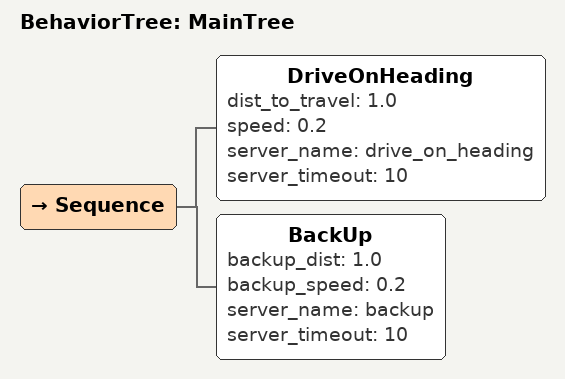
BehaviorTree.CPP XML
<root main_tree_to_execute="MainTree">
  <BehaviorTree ID="MainTree">
    <Sequence>
      <DriveOnHeading dist_to_travel="1.0" speed="0.2" server_name="drive_on_heading" server_timeout="10"/>
      <BackUp backup_dist="1.0" backup_speed="0.2" server_name="backup" server_timeout="10"/>
    </Sequence>
  </BehaviorTree>
</root>
